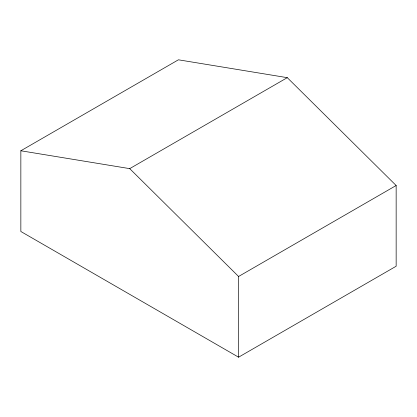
<?xml version="1.0" encoding="UTF-8"?>
<svg xmlns="http://www.w3.org/2000/svg" width="417" height="417" viewBox="0 0 417 417"><rect width="100%" height="100%" fill="white"/><g stroke="black" fill="none" stroke-linecap="round" stroke-linejoin="round"><path stroke-width="0.63" d="M20.85 150.772L178.419 59.803L287.287 77.666L396.15 185.508L396.15 266.228L238.581 357.197L20.85 231.492L20.85 150.772L129.713 168.635L238.581 276.481L238.581 357.197M129.713 168.635L287.287 77.666M238.581 276.481L396.15 185.508"/></g></svg>
